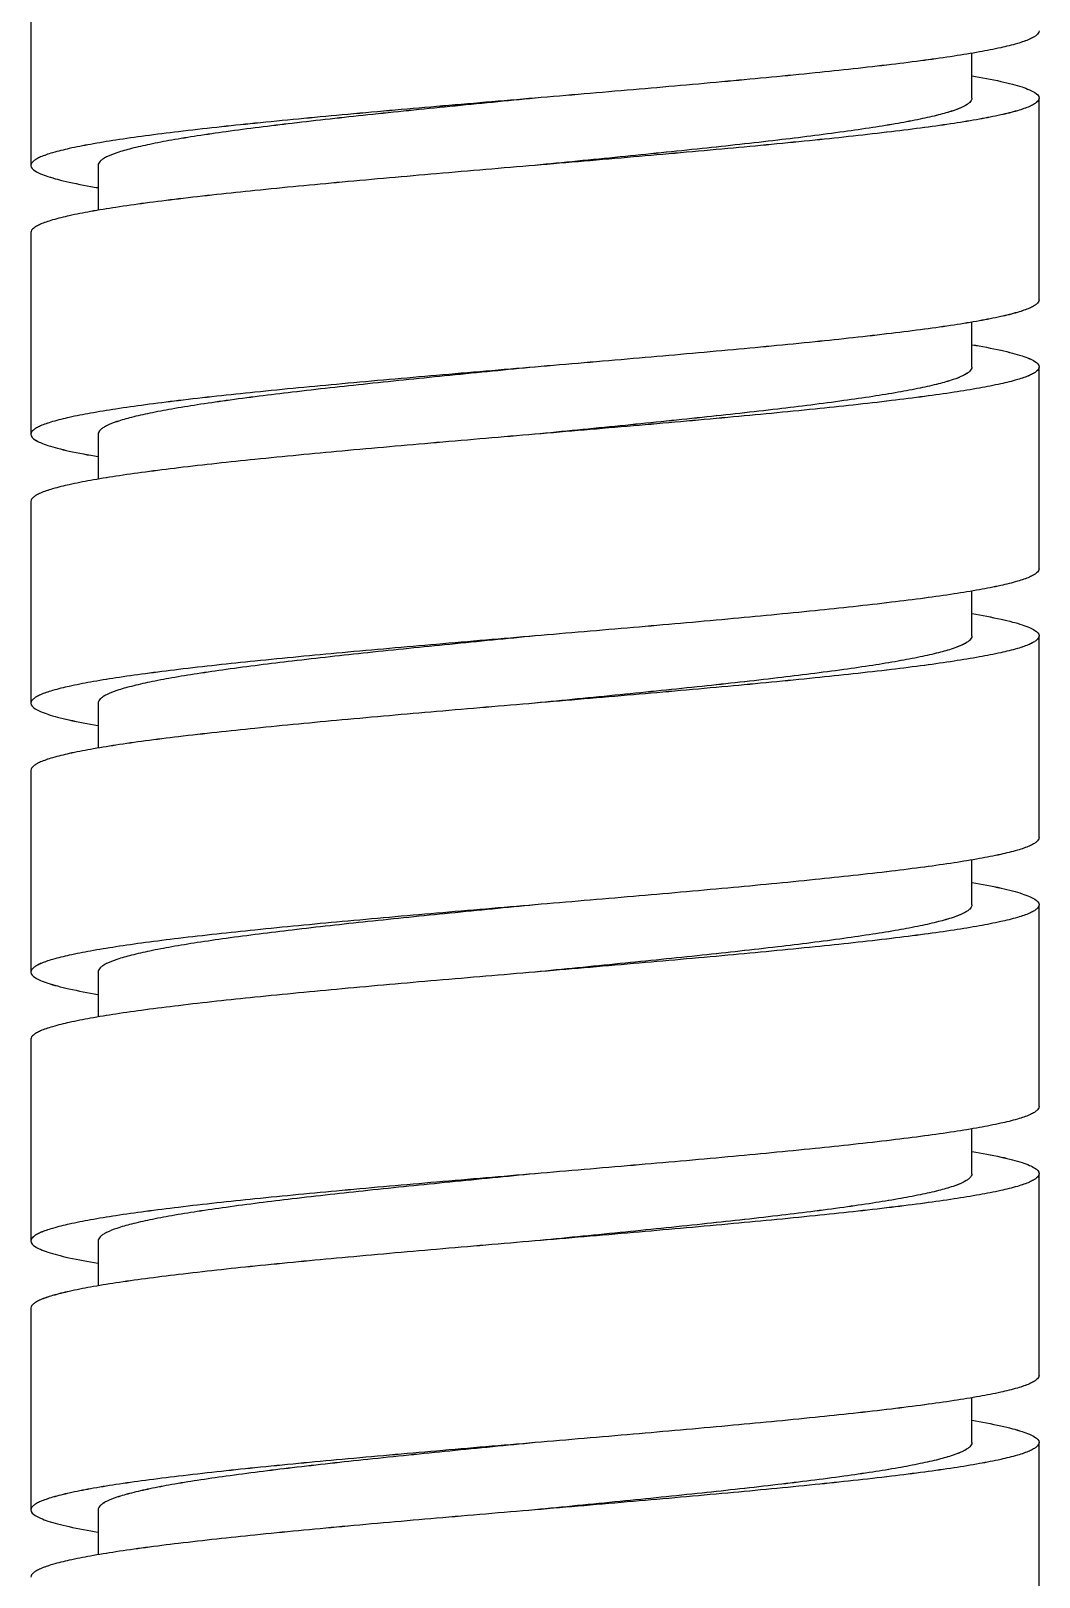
# Model space of a CAD drawing. Header units: millimetres. Extents: x 687 to 1107, y -116 to 478.
# Drawn here: x 1014.691 to 1017.691, y 111.575 to 116.175 of the extents above; entities that cross this region are included whole.
import ezdxf

# ---------------------------------------------------------------- set-up
doc = ezdxf.new("R2010")
doc.units = ezdxf.units.MM
doc.header["$LTSCALE"] = 0.1

msp = doc.modelspace()

# ---------------------------------------------------------------- linework, layer by layer
for p, q in [((1014.6907, 116.2555), (1014.6907, 115.7755)), ((1014.6907, 116.2554), (1014.6907, 115.7754)), ((1017.4907, 115.9754), (1017.4907, 116.1091)), ((1017.4908, 115.9755), (1017.4908, 116.1092)), ((1017.6907, 115.3754), (1017.6907, 115.9754)), ((1017.6908, 115.3755), (1017.6908, 115.9755)), ((1014.8907, 115.7755), (1014.8907, 115.6417)), ((1014.8907, 115.7754), (1014.8907, 115.6417)), ((1014.6907, 115.5755), (1014.6907, 114.9755)), ((1014.6907, 115.5754), (1014.6907, 114.9754)), ((1017.4907, 115.1754), (1017.4907, 115.3091)), ((1017.4908, 115.1755), (1017.4908, 115.3092)), ((1017.6907, 114.5754), (1017.6907, 115.1754)), ((1017.6908, 114.5754), (1017.6908, 115.1755)), ((1014.8907, 114.9755), (1014.8907, 114.8418)), ((1014.8907, 114.9754), (1014.8907, 114.8417)), ((1014.6907, 114.7754), (1014.6907, 114.1754)), ((1014.6907, 114.7754), (1014.6907, 114.1754)), ((1017.4907, 114.3754), (1017.4907, 114.5091)), ((1017.4908, 114.3754), (1017.4908, 114.5091)), ((1017.6907, 113.7754), (1017.6907, 114.3754)), ((1017.6908, 113.7754), (1017.6908, 114.3754)), ((1014.8907, 114.1754), (1014.8907, 114.0419)), ((1014.8907, 114.1754), (1014.8907, 114.0418)), ((1014.6907, 113.9754), (1014.6907, 113.3754)), ((1014.6907, 113.9754), (1014.6907, 113.3754)), ((1017.4907, 113.5754), (1017.4907, 113.709)), ((1017.4908, 113.5754), (1017.4908, 113.709)), ((1017.6907, 112.9754), (1017.6907, 113.5754)), ((1017.6908, 112.9754), (1017.6908, 113.5754)), ((1014.8907, 113.3754), (1014.8907, 113.2418)), ((1014.8907, 113.3754), (1014.8907, 113.2418)), ((1014.6907, 113.1754), (1014.6907, 112.5754)), ((1014.6907, 113.1754), (1014.6907, 112.5754)), ((1017.4907, 112.7754), (1017.4907, 112.9089)), ((1017.4908, 112.7754), (1017.4908, 112.909)), ((1017.6907, 112.1754), (1017.6907, 112.7754)), ((1017.6908, 112.1754), (1017.6908, 112.7754)), ((1014.8907, 112.5754), (1014.8907, 112.4417)), ((1014.8907, 112.5754), (1014.8907, 112.4417)), ((1014.6907, 112.3754), (1014.6907, 111.7754)), ((1014.6907, 112.3754), (1014.6907, 111.7753)), ((1017.4907, 111.9753), (1017.4907, 112.109)), ((1017.4908, 111.9754), (1017.4908, 112.1091)), ((1017.6907, 111.3753), (1017.6907, 111.9753)), ((1017.6908, 111.3754), (1017.6908, 111.9754)), ((1014.8907, 111.7754), (1014.8907, 111.6417)), ((1014.8907, 111.7753), (1014.8907, 111.6416))]:
    msp.add_line(p, q)
for points, knots in [([(1017.6907, 116.1754), (1017.6907, 116.1706), (1017.6846, 116.163), (1017.6738, 116.156), (1017.661, 116.1498), (1017.6448, 116.1436), (1017.6165, 116.1348), (1017.5724, 116.1241), (1017.5096, 116.1118), (1017.4341, 116.0995), (1017.3466, 116.0872), (1017.2087, 116.0699), (1017.0136, 116.0488), (1016.7575, 116.0244), (1016.4797, 116), (1016.2883, 115.9837), (1016.1907, 115.9754)], [0, 0, 0, 0, 0.009478, 0.016679, 0.025906, 0.037267, 0.050798, 0.084376, 0.126509, 0.176871, 0.23503, 0.300455, 0.450603, 0.621669, 0.807156, 1, 1, 1, 1]), ([(1017.6908, 116.1755), (1017.6908, 116.1707), (1017.6847, 116.163), (1017.6738, 116.156), (1017.661, 116.1498), (1017.6449, 116.1437), (1017.6165, 116.1348), (1017.5724, 116.1241), (1017.5096, 116.1119), (1017.4341, 116.0996), (1017.3467, 116.0872), (1017.2088, 116.0699), (1017.0136, 116.0489), (1016.7575, 116.0245), (1016.4797, 116), (1016.2883, 115.9838), (1016.1908, 115.9755)], [0, 0, 0, 0, 0.009478, 0.016679, 0.025906, 0.037267, 0.050798, 0.084376, 0.126509, 0.176871, 0.23503, 0.300455, 0.450603, 0.621669, 0.807156, 1, 1, 1, 1]), ([(1017.4912, 116.0419), (1017.5201, 116.037), (1017.5604, 116.0295), (1017.6099, 116.0177), (1017.6382, 116.0096), (1017.6608, 116.0013), (1017.6787, 115.9927), (1017.6908, 115.9825), (1017.6908, 115.9755)], [0, 0, 0, 0, 0.408111, 0.572355, 0.709475, 0.819371, 0.902677, 1, 1, 1, 1]), ([(1017.4912, 116.0419), (1017.52, 116.0369), (1017.5604, 116.0295), (1017.6099, 116.0177), (1017.6382, 116.0096), (1017.6607, 116.0013), (1017.6787, 115.9927), (1017.6907, 115.9824), (1017.6907, 115.9754)], [0, 0, 0, 0, 0.408111, 0.572355, 0.709475, 0.819371, 0.902677, 1, 1, 1, 1]), ([(1016.1908, 115.9755), (1016.0932, 115.9672), (1015.9018, 115.951), (1015.624, 115.9265), (1015.3679, 115.9021), (1015.1727, 115.881), (1015.0348, 115.8637), (1014.9474, 115.8514), (1014.8719, 115.8391), (1014.8091, 115.8268), (1014.765, 115.8161), (1014.7367, 115.8073), (1014.7205, 115.8011), (1014.7077, 115.7949), (1014.6968, 115.788), (1014.6907, 115.7803), (1014.6907, 115.7755)], [0, 0, 0, 0, 0.192844, 0.378332, 0.549397, 0.699546, 0.764969, 0.82313, 0.87349, 0.915624, 0.949202, 0.962734, 0.974093, 0.983319, 0.99052, 1, 1, 1, 1]), ([(1016.1907, 115.9754), (1016.0932, 115.9671), (1015.9018, 115.9509), (1015.6239, 115.9264), (1015.3679, 115.902), (1015.1727, 115.881), (1015.0348, 115.8637), (1014.9474, 115.8513), (1014.8719, 115.839), (1014.809, 115.8268), (1014.765, 115.8161), (1014.7366, 115.8072), (1014.7204, 115.8011), (1014.7076, 115.7949), (1014.6968, 115.7879), (1014.6907, 115.7802), (1014.6907, 115.7754)], [0, 0, 0, 0, 0.192844, 0.378332, 0.549397, 0.699546, 0.764969, 0.82313, 0.87349, 0.915624, 0.949202, 0.962734, 0.974093, 0.983319, 0.99052, 1, 1, 1, 1]), ([(1016.1908, 115.9755), (1016.1062, 115.9672), (1015.9403, 115.951), (1015.6995, 115.9265), (1015.4776, 115.902), (1015.3084, 115.881), (1015.1889, 115.8637), (1015.1131, 115.8514), (1015.0477, 115.839), (1014.9932, 115.8268), (1014.9501, 115.8147), (1014.9217, 115.804), (1014.9053, 115.7949), (1014.8957, 115.7877), (1014.8907, 115.7801), (1014.8907, 115.7755)], [0, 0, 0, 0, 0.192224, 0.377133, 0.547704, 0.697485, 0.762794, 0.820884, 0.871248, 0.913454, 0.947218, 0.972426, 0.981911, 0.989457, 1, 1, 1, 1]), ([(1016.1907, 115.9754), (1016.1062, 115.9671), (1015.9403, 115.9509), (1015.6995, 115.9264), (1015.4775, 115.902), (1015.3084, 115.8809), (1015.1889, 115.8636), (1015.1131, 115.8513), (1015.0477, 115.839), (1014.9932, 115.8268), (1014.9501, 115.8146), (1014.9217, 115.804), (1014.9053, 115.7948), (1014.8957, 115.7876), (1014.8907, 115.7801), (1014.8907, 115.7754)], [0, 0, 0, 0, 0.192224, 0.377133, 0.547704, 0.697485, 0.762794, 0.820884, 0.871248, 0.913454, 0.947218, 0.972426, 0.981911, 0.989457, 1, 1, 1, 1]), ([(1017.6907, 115.9754), (1017.6907, 115.9706), (1017.6846, 115.9629), (1017.6738, 115.956), (1017.661, 115.9498), (1017.6448, 115.9436), (1017.6165, 115.9347), (1017.5724, 115.9241), (1017.5096, 115.9118), (1017.4341, 115.8995), (1017.3466, 115.8872), (1017.2087, 115.8699), (1017.0136, 115.8488), (1016.7575, 115.8244), (1016.4797, 115.7999), (1016.2883, 115.7837), (1016.1907, 115.7754)], [0, 0, 0, 0, 0.009478, 0.01668, 0.025909, 0.037267, 0.050796, 0.084378, 0.126508, 0.176873, 0.235029, 0.300456, 0.450603, 0.621668, 0.807156, 1, 1, 1, 1]), ([(1017.4907, 115.9754), (1017.4907, 115.9708), (1017.4858, 115.9632), (1017.4761, 115.956), (1017.4597, 115.9468), (1017.4313, 115.9362), (1017.3883, 115.9241), (1017.3338, 115.9119), (1017.2683, 115.8995), (1017.1925, 115.8872), (1017.073, 115.8699), (1016.9039, 115.8489), (1016.6819, 115.8244), (1016.4411, 115.7999), (1016.2753, 115.7837), (1016.1907, 115.7754)], [0, 0, 0, 0, 0.010546, 0.01809, 0.027572, 0.052785, 0.086544, 0.128755, 0.179114, 0.237209, 0.302514, 0.452296, 0.622867, 0.807776, 1, 1, 1, 1]), ([(1017.6908, 115.9755), (1017.6908, 115.9707), (1017.6847, 115.963), (1017.6738, 115.956), (1017.661, 115.9498), (1017.6449, 115.9437), (1017.6165, 115.9348), (1017.5724, 115.9241), (1017.5096, 115.9119), (1017.4341, 115.8996), (1017.3467, 115.8872), (1017.2088, 115.8699), (1017.0136, 115.8489), (1016.7575, 115.8245), (1016.4797, 115.8), (1016.2883, 115.7838), (1016.1908, 115.7755)], [0, 0, 0, 0, 0.009478, 0.01668, 0.025909, 0.037267, 0.050796, 0.084378, 0.126508, 0.176873, 0.235029, 0.300456, 0.450603, 0.621668, 0.807156, 1, 1, 1, 1]), ([(1017.4908, 115.9755), (1017.4908, 115.9708), (1017.4858, 115.9633), (1017.4762, 115.9561), (1017.4598, 115.9469), (1017.4314, 115.9363), (1017.3883, 115.9241), (1017.3338, 115.9119), (1017.2684, 115.8996), (1017.1926, 115.8873), (1017.0731, 115.8699), (1016.9039, 115.8489), (1016.682, 115.8245), (1016.4412, 115.8), (1016.2753, 115.7838), (1016.1908, 115.7755)], [0, 0, 0, 0, 0.010546, 0.01809, 0.027572, 0.052785, 0.086544, 0.128755, 0.179114, 0.237209, 0.302514, 0.452296, 0.622867, 0.807776, 1, 1, 1, 1]), ([(1014.6907, 115.7755), (1014.6907, 115.7685), (1014.7028, 115.7582), (1014.7207, 115.7496), (1014.7433, 115.7413), (1014.7715, 115.7332), (1014.821, 115.7214), (1014.8614, 115.714), (1014.8902, 115.7091)], [0, 0, 0, 0, 0.097335, 0.180651, 0.290566, 0.427652, 0.591913, 1, 1, 1, 1]), ([(1016.1908, 115.7755), (1016.0932, 115.7672), (1015.9018, 115.7509), (1015.624, 115.7265), (1015.3679, 115.702), (1015.1727, 115.681), (1015.0348, 115.6637), (1014.9474, 115.6514), (1014.8719, 115.6391), (1014.8091, 115.6268), (1014.765, 115.6161), (1014.7367, 115.6072), (1014.7205, 115.6011), (1014.7077, 115.5949), (1014.6968, 115.588), (1014.6907, 115.5803), (1014.6907, 115.5755)], [0, 0, 0, 0, 0.192844, 0.378332, 0.549397, 0.699544, 0.764971, 0.823127, 0.873492, 0.915622, 0.949204, 0.962733, 0.974091, 0.98332, 0.990522, 1, 1, 1, 1]), ([(1014.6907, 115.7754), (1014.6907, 115.7684), (1014.7027, 115.7582), (1014.7207, 115.7496), (1014.7432, 115.7413), (1014.7715, 115.7332), (1014.821, 115.7214), (1014.8613, 115.7139), (1014.8902, 115.709)], [0, 0, 0, 0, 0.097335, 0.180651, 0.290566, 0.427652, 0.591913, 1, 1, 1, 1]), ([(1016.1907, 115.7754), (1016.0932, 115.7671), (1015.9018, 115.7509), (1015.6239, 115.7264), (1015.3679, 115.702), (1015.1727, 115.6809), (1015.0348, 115.6636), (1014.9474, 115.6513), (1014.8719, 115.639), (1014.809, 115.6268), (1014.765, 115.6161), (1014.7366, 115.6072), (1014.7204, 115.6011), (1014.7076, 115.5948), (1014.6968, 115.5879), (1014.6907, 115.5802), (1014.6907, 115.5754)], [0, 0, 0, 0, 0.192844, 0.378332, 0.549397, 0.699544, 0.764971, 0.823127, 0.873492, 0.915622, 0.949204, 0.962733, 0.974091, 0.98332, 0.990522, 1, 1, 1, 1]), ([(1017.6907, 115.3754), (1017.6907, 115.3706), (1017.6846, 115.3629), (1017.6738, 115.356), (1017.661, 115.3498), (1017.6448, 115.3436), (1017.6165, 115.3347), (1017.5724, 115.3241), (1017.5096, 115.3118), (1017.4341, 115.2995), (1017.3466, 115.2872), (1017.2087, 115.2699), (1017.0136, 115.2488), (1016.7575, 115.2244), (1016.4797, 115.1999), (1016.2883, 115.1837), (1016.1907, 115.1754)], [0, 0, 0, 0, 0.009478, 0.01668, 0.025909, 0.037267, 0.050796, 0.084378, 0.126508, 0.176873, 0.235029, 0.300456, 0.450603, 0.621668, 0.807156, 1, 1, 1, 1]), ([(1017.6908, 115.3755), (1017.6908, 115.3707), (1017.6847, 115.363), (1017.6738, 115.356), (1017.661, 115.3498), (1017.6449, 115.3437), (1017.6165, 115.3348), (1017.5724, 115.3241), (1017.5096, 115.3119), (1017.4341, 115.2996), (1017.3467, 115.2872), (1017.2088, 115.2699), (1017.0136, 115.2489), (1016.7575, 115.2245), (1016.4797, 115.2), (1016.2883, 115.1837), (1016.1908, 115.1755)], [0, 0, 0, 0, 0.009478, 0.01668, 0.025909, 0.037267, 0.050796, 0.084378, 0.126508, 0.176873, 0.235029, 0.300456, 0.450603, 0.621668, 0.807156, 1, 1, 1, 1]), ([(1017.4913, 115.2419), (1017.5201, 115.237), (1017.5605, 115.2295), (1017.61, 115.2177), (1017.6382, 115.2096), (1017.6608, 115.2013), (1017.6787, 115.1927), (1017.6908, 115.1824), (1017.6908, 115.1755)], [0, 0, 0, 0, 0.408087, 0.572348, 0.709434, 0.819349, 0.902665, 1, 1, 1, 1]), ([(1017.4913, 115.2418), (1017.5201, 115.2369), (1017.5604, 115.2295), (1017.6099, 115.2176), (1017.6382, 115.2096), (1017.6607, 115.2013), (1017.6787, 115.1926), (1017.6907, 115.1824), (1017.6907, 115.1754)], [0, 0, 0, 0, 0.408087, 0.572348, 0.709434, 0.819349, 0.902665, 1, 1, 1, 1]), ([(1016.1908, 115.1755), (1016.0932, 115.1672), (1015.9018, 115.1509), (1015.624, 115.1264), (1015.3679, 115.102), (1015.1727, 115.081), (1015.0348, 115.0637), (1014.9474, 115.0513), (1014.8719, 115.0391), (1014.8091, 115.0268), (1014.765, 115.0161), (1014.7367, 115.0072), (1014.7205, 115.0011), (1014.7077, 114.9949), (1014.6968, 114.9879), (1014.6907, 114.9803), (1014.6907, 114.9755)], [0, 0, 0, 0, 0.192844, 0.378332, 0.549397, 0.699544, 0.764971, 0.823127, 0.873492, 0.915622, 0.949204, 0.962733, 0.974091, 0.98332, 0.990522, 1, 1, 1, 1]), ([(1016.1907, 115.1754), (1016.0932, 115.1671), (1015.9018, 115.1509), (1015.6239, 115.1264), (1015.3679, 115.102), (1015.1727, 115.0809), (1015.0348, 115.0636), (1014.9474, 115.0513), (1014.8719, 115.039), (1014.809, 115.0268), (1014.765, 115.0161), (1014.7366, 115.0072), (1014.7204, 115.0011), (1014.7076, 114.9948), (1014.6968, 114.9879), (1014.6907, 114.9802), (1014.6907, 114.9754)], [0, 0, 0, 0, 0.192844, 0.378332, 0.549397, 0.699544, 0.764971, 0.823127, 0.873492, 0.915622, 0.949204, 0.962733, 0.974091, 0.98332, 0.990522, 1, 1, 1, 1]), ([(1016.1908, 115.1755), (1016.1062, 115.1672), (1015.9403, 115.1509), (1015.6995, 115.1264), (1015.4776, 115.102), (1015.3084, 115.081), (1015.1889, 115.0637), (1015.1131, 115.0513), (1015.0477, 115.039), (1014.9932, 115.0268), (1014.9501, 115.0147), (1014.9217, 115.004), (1014.9053, 114.9949), (1014.8957, 114.9877), (1014.8907, 114.9801), (1014.8907, 114.9755)], [0, 0, 0, 0, 0.192224, 0.377133, 0.547703, 0.697485, 0.762794, 0.820884, 0.871247, 0.913454, 0.947217, 0.972426, 0.981911, 0.989456, 1, 1, 1, 1]), ([(1016.1907, 115.1754), (1016.1062, 115.1671), (1015.9403, 115.1509), (1015.6995, 115.1264), (1015.4775, 115.102), (1015.3084, 115.0809), (1015.1889, 115.0636), (1015.1131, 115.0513), (1015.0477, 115.039), (1014.9932, 115.0268), (1014.9501, 115.0146), (1014.9217, 115.004), (1014.9053, 114.9948), (1014.8957, 114.9876), (1014.8907, 114.9801), (1014.8907, 114.9754)], [0, 0, 0, 0, 0.192224, 0.377133, 0.547703, 0.697485, 0.762794, 0.820884, 0.871247, 0.913454, 0.947217, 0.972426, 0.981911, 0.989456, 1, 1, 1, 1]), ([(1017.6907, 115.1754), (1017.6907, 115.1706), (1017.6846, 115.1629), (1017.6738, 115.156), (1017.661, 115.1497), (1017.6448, 115.1436), (1017.6165, 115.1347), (1017.5724, 115.124), (1017.5096, 115.1118), (1017.4341, 115.0995), (1017.3466, 115.0872), (1017.2087, 115.0699), (1017.0136, 115.0488), (1016.7575, 115.0244), (1016.4797, 114.9999), (1016.2883, 114.9837), (1016.1907, 114.9754)], [0, 0, 0, 0, 0.00948, 0.016681, 0.025907, 0.037266, 0.050798, 0.084376, 0.12651, 0.17687, 0.235031, 0.300454, 0.450603, 0.621668, 0.807156, 1, 1, 1, 1]), ([(1017.4907, 115.1754), (1017.4907, 115.1707), (1017.4858, 115.1632), (1017.4761, 115.156), (1017.4597, 115.1468), (1017.4313, 115.1362), (1017.3883, 115.124), (1017.3338, 115.1118), (1017.2683, 115.0995), (1017.1925, 115.0872), (1017.073, 115.0699), (1016.9039, 115.0488), (1016.6819, 115.0244), (1016.4411, 114.9999), (1016.2753, 114.9837), (1016.1907, 114.9754)], [0, 0, 0, 0, 0.010546, 0.018089, 0.027572, 0.052785, 0.086545, 0.128755, 0.179115, 0.237208, 0.302514, 0.452296, 0.622867, 0.807776, 1, 1, 1, 1]), ([(1017.6908, 115.1755), (1017.6908, 115.1706), (1017.6847, 115.163), (1017.6738, 115.156), (1017.661, 115.1498), (1017.6449, 115.1437), (1017.6165, 115.1348), (1017.5724, 115.1241), (1017.5096, 115.1119), (1017.4341, 115.0996), (1017.3467, 115.0872), (1017.2088, 115.0699), (1017.0136, 115.0489), (1016.7575, 115.0245), (1016.4797, 115), (1016.2883, 114.9837), (1016.1908, 114.9755)], [0, 0, 0, 0, 0.00948, 0.016681, 0.025907, 0.037266, 0.050798, 0.084376, 0.12651, 0.17687, 0.235031, 0.300454, 0.450603, 0.621668, 0.807156, 1, 1, 1, 1]), ([(1017.4908, 115.1755), (1017.4908, 115.1708), (1017.4858, 115.1632), (1017.4762, 115.1561), (1017.4598, 115.1469), (1017.4314, 115.1363), (1017.3883, 115.1241), (1017.3338, 115.1119), (1017.2684, 115.0996), (1017.1926, 115.0872), (1017.0731, 115.0699), (1016.9039, 115.0489), (1016.682, 115.0245), (1016.4412, 115), (1016.2753, 114.9837), (1016.1908, 114.9755)], [0, 0, 0, 0, 0.010546, 0.018089, 0.027572, 0.052785, 0.086545, 0.128755, 0.179115, 0.237208, 0.302514, 0.452296, 0.622867, 0.807776, 1, 1, 1, 1]), ([(1014.6907, 114.9755), (1014.6907, 114.9685), (1014.7028, 114.9582), (1014.7208, 114.9496), (1014.7433, 114.9413), (1014.7716, 114.9332), (1014.8211, 114.9214), (1014.8615, 114.9139), (1014.8903, 114.909)], [0, 0, 0, 0, 0.097323, 0.180629, 0.290525, 0.427645, 0.591889, 1, 1, 1, 1]), ([(1016.1908, 114.9755), (1016.0932, 114.9672), (1015.9018, 114.9509), (1015.624, 114.9264), (1015.3679, 114.902), (1015.1727, 114.881), (1015.0348, 114.8637), (1014.9474, 114.8513), (1014.8719, 114.839), (1014.8091, 114.8268), (1014.765, 114.8161), (1014.7367, 114.8072), (1014.7205, 114.8011), (1014.7077, 114.7949), (1014.6968, 114.7879), (1014.6907, 114.7803), (1014.6907, 114.7754)], [0, 0, 0, 0, 0.192844, 0.378331, 0.549396, 0.699544, 0.76497, 0.823128, 0.87349, 0.915623, 0.949202, 0.962732, 0.974093, 0.98332, 0.990519, 1, 1, 1, 1]), ([(1014.6907, 114.9754), (1014.6907, 114.9684), (1014.7028, 114.9582), (1014.7207, 114.9495), (1014.7433, 114.9412), (1014.7715, 114.9332), (1014.8211, 114.9213), (1014.8614, 114.9139), (1014.8903, 114.909)], [0, 0, 0, 0, 0.097323, 0.180629, 0.290525, 0.427645, 0.591889, 1, 1, 1, 1]), ([(1016.1907, 114.9754), (1016.0932, 114.9671), (1015.9018, 114.9509), (1015.6239, 114.9264), (1015.3679, 114.902), (1015.1727, 114.8809), (1015.0348, 114.8636), (1014.9474, 114.8513), (1014.8719, 114.839), (1014.809, 114.8268), (1014.765, 114.8161), (1014.7366, 114.8072), (1014.7204, 114.8011), (1014.7076, 114.7948), (1014.6968, 114.7879), (1014.6907, 114.7802), (1014.6907, 114.7754)], [0, 0, 0, 0, 0.192844, 0.378331, 0.549396, 0.699544, 0.76497, 0.823128, 0.87349, 0.915623, 0.949202, 0.962732, 0.974093, 0.98332, 0.990519, 1, 1, 1, 1]), ([(1017.6907, 114.5754), (1017.6907, 114.5706), (1017.6846, 114.5629), (1017.6738, 114.556), (1017.661, 114.5497), (1017.6448, 114.5436), (1017.6165, 114.5347), (1017.5724, 114.524), (1017.5096, 114.5118), (1017.4341, 114.4995), (1017.3466, 114.4872), (1017.2087, 114.4699), (1017.0136, 114.4488), (1016.7575, 114.4244), (1016.4797, 114.3999), (1016.2883, 114.3837), (1016.1907, 114.3754)], [0, 0, 0, 0, 0.00948, 0.016681, 0.025907, 0.037266, 0.050798, 0.084376, 0.12651, 0.17687, 0.235031, 0.300454, 0.450603, 0.621668, 0.807156, 1, 1, 1, 1]), ([(1017.6908, 114.5754), (1017.6908, 114.5706), (1017.6847, 114.563), (1017.6738, 114.556), (1017.661, 114.5498), (1017.6449, 114.5437), (1017.6165, 114.5348), (1017.5724, 114.5241), (1017.5096, 114.5118), (1017.4341, 114.4996), (1017.3467, 114.4872), (1017.2088, 114.4699), (1017.0136, 114.4489), (1016.7575, 114.4244), (1016.4797, 114.4), (1016.2883, 114.3837), (1016.1908, 114.3754)], [0, 0, 0, 0, 0.00948, 0.016681, 0.025907, 0.037266, 0.050798, 0.084376, 0.12651, 0.17687, 0.235031, 0.300454, 0.450603, 0.621668, 0.807156, 1, 1, 1, 1]), ([(1017.4919, 114.4417), (1017.5207, 114.4368), (1017.5609, 114.4294), (1017.6102, 114.4176), (1017.6384, 114.4095), (1017.6609, 114.4013), (1017.6788, 114.3926), (1017.6908, 114.3824), (1017.6908, 114.3754)], [0, 0, 0, 0, 0.40807, 0.57228, 0.709377, 0.819286, 0.902585, 1, 1, 1, 1]), ([(1017.4919, 114.4417), (1017.5206, 114.4368), (1017.5608, 114.4294), (1017.6102, 114.4176), (1017.6383, 114.4095), (1017.6608, 114.4012), (1017.6787, 114.3926), (1017.6907, 114.3824), (1017.6907, 114.3754)], [0, 0, 0, 0, 0.40807, 0.57228, 0.709377, 0.819286, 0.902585, 1, 1, 1, 1]), ([(1016.1908, 114.3754), (1016.0932, 114.3672), (1015.9018, 114.3509), (1015.624, 114.3264), (1015.3679, 114.302), (1015.1727, 114.281), (1015.0348, 114.2637), (1014.9474, 114.2513), (1014.8719, 114.239), (1014.8091, 114.2268), (1014.765, 114.2161), (1014.7367, 114.2072), (1014.7205, 114.2011), (1014.7077, 114.1949), (1014.6968, 114.1879), (1014.6907, 114.1802), (1014.6907, 114.1754)], [0, 0, 0, 0, 0.192844, 0.378331, 0.549396, 0.699544, 0.76497, 0.823128, 0.87349, 0.915623, 0.949202, 0.962732, 0.974093, 0.98332, 0.990519, 1, 1, 1, 1]), ([(1016.1907, 114.3754), (1016.0932, 114.3671), (1015.9018, 114.3509), (1015.6239, 114.3264), (1015.3679, 114.302), (1015.1727, 114.2809), (1015.0348, 114.2636), (1014.9474, 114.2513), (1014.8719, 114.239), (1014.809, 114.2268), (1014.765, 114.2161), (1014.7366, 114.2072), (1014.7204, 114.2011), (1014.7076, 114.1948), (1014.6968, 114.1879), (1014.6907, 114.1802), (1014.6907, 114.1754)], [0, 0, 0, 0, 0.192844, 0.378331, 0.549396, 0.699544, 0.76497, 0.823128, 0.87349, 0.915623, 0.949202, 0.962732, 0.974093, 0.98332, 0.990519, 1, 1, 1, 1]), ([(1016.1908, 114.3754), (1016.1062, 114.3672), (1015.9403, 114.3509), (1015.6995, 114.3264), (1015.4776, 114.302), (1015.3084, 114.281), (1015.1889, 114.2637), (1015.1131, 114.2513), (1015.0477, 114.239), (1014.9932, 114.2268), (1014.9501, 114.2146), (1014.9217, 114.204), (1014.9053, 114.1948), (1014.8957, 114.1876), (1014.8907, 114.1801), (1014.8907, 114.1754)], [0, 0, 0, 0, 0.192224, 0.377133, 0.547703, 0.697485, 0.762793, 0.820884, 0.871247, 0.913454, 0.947217, 0.972427, 0.981911, 0.989456, 1, 1, 1, 1]), ([(1016.1907, 114.3754), (1016.1062, 114.3671), (1015.9403, 114.3509), (1015.6995, 114.3264), (1015.4775, 114.302), (1015.3084, 114.2809), (1015.1889, 114.2636), (1015.1131, 114.2513), (1015.0477, 114.239), (1014.9932, 114.2268), (1014.9501, 114.2146), (1014.9217, 114.204), (1014.9053, 114.1948), (1014.8957, 114.1876), (1014.8907, 114.1801), (1014.8907, 114.1754)], [0, 0, 0, 0, 0.192224, 0.377133, 0.547703, 0.697485, 0.762793, 0.820884, 0.871247, 0.913454, 0.947217, 0.972427, 0.981911, 0.989456, 1, 1, 1, 1]), ([(1017.6907, 114.3754), (1017.6907, 114.3706), (1017.6846, 114.3629), (1017.6738, 114.356), (1017.661, 114.3497), (1017.6448, 114.3436), (1017.6165, 114.3347), (1017.5724, 114.324), (1017.5096, 114.3118), (1017.4341, 114.2995), (1017.3466, 114.2872), (1017.2087, 114.2699), (1017.0136, 114.2488), (1016.7575, 114.2244), (1016.4797, 114.1999), (1016.2883, 114.1837), (1016.1907, 114.1754)], [0, 0, 0, 0, 0.009479, 0.016679, 0.025908, 0.037268, 0.050797, 0.084378, 0.126508, 0.176873, 0.235029, 0.300456, 0.450604, 0.621669, 0.807156, 1, 1, 1, 1]), ([(1017.4907, 114.3754), (1017.4907, 114.3707), (1017.4858, 114.3632), (1017.4761, 114.356), (1017.4597, 114.3468), (1017.4313, 114.3362), (1017.3883, 114.324), (1017.3338, 114.3118), (1017.2683, 114.2995), (1017.1925, 114.2872), (1017.073, 114.2699), (1016.9039, 114.2488), (1016.6819, 114.2244), (1016.4411, 114.1999), (1016.2753, 114.1837), (1016.1907, 114.1754)], [0, 0, 0, 0, 0.010545, 0.018089, 0.027573, 0.052784, 0.086545, 0.128754, 0.179115, 0.237207, 0.302515, 0.452296, 0.622867, 0.807776, 1, 1, 1, 1]), ([(1017.6908, 114.3754), (1017.6908, 114.3706), (1017.6847, 114.363), (1017.6738, 114.356), (1017.661, 114.3498), (1017.6449, 114.3437), (1017.6165, 114.3348), (1017.5724, 114.3241), (1017.5096, 114.3118), (1017.4341, 114.2996), (1017.3467, 114.2872), (1017.2088, 114.2699), (1017.0136, 114.2489), (1016.7575, 114.2244), (1016.4797, 114.2), (1016.2883, 114.1837), (1016.1908, 114.1754)], [0, 0, 0, 0, 0.009479, 0.016679, 0.025908, 0.037268, 0.050797, 0.084378, 0.126508, 0.176873, 0.235029, 0.300456, 0.450604, 0.621669, 0.807156, 1, 1, 1, 1]), ([(1017.4908, 114.3754), (1017.4908, 114.3708), (1017.4858, 114.3632), (1017.4762, 114.356), (1017.4598, 114.3469), (1017.4314, 114.3362), (1017.3883, 114.3241), (1017.3338, 114.3119), (1017.2684, 114.2996), (1017.1926, 114.2872), (1017.0731, 114.2699), (1016.9039, 114.2489), (1016.682, 114.2244), (1016.4412, 114.2), (1016.2753, 114.1837), (1016.1908, 114.1754)], [0, 0, 0, 0, 0.010545, 0.018089, 0.027573, 0.052784, 0.086545, 0.128754, 0.179115, 0.237207, 0.302515, 0.452296, 0.622867, 0.807776, 1, 1, 1, 1]), ([(1014.6907, 114.1754), (1014.6907, 114.1685), (1014.7027, 114.1582), (1014.7206, 114.1496), (1014.7431, 114.1413), (1014.7713, 114.1333), (1014.8206, 114.1215), (1014.8608, 114.114), (1014.8896, 114.1091)], [0, 0, 0, 0, 0.097415, 0.180718, 0.290638, 0.427718, 0.59194, 1, 1, 1, 1]), ([(1016.1908, 114.1754), (1016.0932, 114.1672), (1015.9018, 114.1509), (1015.624, 114.1264), (1015.3679, 114.102), (1015.1727, 114.081), (1015.0348, 114.0637), (1014.9474, 114.0513), (1014.8719, 114.039), (1014.8091, 114.0268), (1014.765, 114.0161), (1014.7367, 114.0072), (1014.7205, 114.0011), (1014.7077, 113.9949), (1014.6968, 113.9879), (1014.6907, 113.9802), (1014.6907, 113.9754)], [0, 0, 0, 0, 0.192844, 0.378332, 0.549398, 0.699546, 0.76497, 0.823129, 0.873491, 0.915623, 0.949204, 0.962735, 0.974092, 0.983319, 0.990522, 1, 1, 1, 1]), ([(1014.6907, 114.1754), (1014.6907, 114.1684), (1014.7027, 114.1582), (1014.7206, 114.1496), (1014.7431, 114.1413), (1014.7712, 114.1332), (1014.8206, 114.1214), (1014.8608, 114.114), (1014.8896, 114.1091)], [0, 0, 0, 0, 0.097415, 0.180718, 0.290638, 0.427718, 0.59194, 1, 1, 1, 1]), ([(1016.1907, 114.1754), (1016.0932, 114.1671), (1015.9018, 114.1509), (1015.6239, 114.1264), (1015.3679, 114.102), (1015.1727, 114.0809), (1015.0348, 114.0636), (1014.9474, 114.0513), (1014.8719, 114.039), (1014.809, 114.0267), (1014.765, 114.0161), (1014.7366, 114.0072), (1014.7204, 114.0011), (1014.7076, 113.9948), (1014.6968, 113.9879), (1014.6907, 113.9802), (1014.6907, 113.9754)], [0, 0, 0, 0, 0.192844, 0.378332, 0.549398, 0.699546, 0.76497, 0.823129, 0.873491, 0.915623, 0.949204, 0.962735, 0.974092, 0.983319, 0.990522, 1, 1, 1, 1]), ([(1017.6907, 113.7754), (1017.6907, 113.7706), (1017.6846, 113.7629), (1017.6738, 113.7559), (1017.661, 113.7497), (1017.6448, 113.7436), (1017.6165, 113.7347), (1017.5724, 113.724), (1017.5096, 113.7118), (1017.4341, 113.6995), (1017.3466, 113.6872), (1017.2087, 113.6699), (1017.0136, 113.6488), (1016.7575, 113.6244), (1016.4797, 113.5999), (1016.2883, 113.5837), (1016.1907, 113.5754)], [0, 0, 0, 0, 0.009479, 0.016679, 0.025908, 0.037268, 0.050797, 0.084378, 0.126508, 0.176873, 0.235029, 0.300456, 0.450604, 0.621669, 0.807156, 1, 1, 1, 1]), ([(1017.6908, 113.7754), (1017.6908, 113.7706), (1017.6847, 113.7629), (1017.6738, 113.756), (1017.661, 113.7498), (1017.6449, 113.7436), (1017.6165, 113.7347), (1017.5724, 113.7241), (1017.5096, 113.7118), (1017.4341, 113.6995), (1017.3467, 113.6872), (1017.2088, 113.6699), (1017.0136, 113.6488), (1016.7575, 113.6244), (1016.4797, 113.5999), (1016.2883, 113.5837), (1016.1908, 113.5754)], [0, 0, 0, 0, 0.009479, 0.016679, 0.025908, 0.037268, 0.050797, 0.084378, 0.126508, 0.176873, 0.235029, 0.300456, 0.450604, 0.621669, 0.807156, 1, 1, 1, 1]), ([(1017.4921, 113.6417), (1017.5208, 113.6368), (1017.561, 113.6294), (1017.6103, 113.6176), (1017.6384, 113.6095), (1017.6609, 113.6012), (1017.6788, 113.5926), (1017.6908, 113.5824), (1017.6908, 113.5754)], [0, 0, 0, 0, 0.408036, 0.57227, 0.709354, 0.819245, 0.902576, 1, 1, 1, 1]), ([(1017.4921, 113.6417), (1017.5208, 113.6368), (1017.561, 113.6293), (1017.6103, 113.6175), (1017.6384, 113.6095), (1017.6609, 113.6012), (1017.6787, 113.5926), (1017.6907, 113.5823), (1017.6907, 113.5754)], [0, 0, 0, 0, 0.408036, 0.57227, 0.709354, 0.819245, 0.902576, 1, 1, 1, 1]), ([(1016.1908, 113.5754), (1016.0932, 113.5671), (1015.9018, 113.5509), (1015.624, 113.5264), (1015.3679, 113.502), (1015.1727, 113.4809), (1015.0348, 113.4636), (1014.9474, 113.4513), (1014.8719, 113.439), (1014.8091, 113.4268), (1014.765, 113.4161), (1014.7367, 113.4072), (1014.7205, 113.4011), (1014.7077, 113.3948), (1014.6968, 113.3879), (1014.6907, 113.3802), (1014.6907, 113.3754)], [0, 0, 0, 0, 0.192844, 0.378332, 0.549398, 0.699546, 0.76497, 0.823129, 0.873491, 0.915623, 0.949204, 0.962735, 0.974092, 0.983319, 0.990522, 1, 1, 1, 1]), ([(1016.1907, 113.5754), (1016.0932, 113.5671), (1015.9018, 113.5509), (1015.6239, 113.5264), (1015.3679, 113.502), (1015.1727, 113.4809), (1015.0348, 113.4636), (1014.9474, 113.4513), (1014.8719, 113.439), (1014.809, 113.4267), (1014.765, 113.4161), (1014.7366, 113.4072), (1014.7204, 113.401), (1014.7076, 113.3948), (1014.6968, 113.3879), (1014.6907, 113.3802), (1014.6907, 113.3754)], [0, 0, 0, 0, 0.192844, 0.378332, 0.549398, 0.699546, 0.76497, 0.823129, 0.873491, 0.915623, 0.949204, 0.962735, 0.974092, 0.983319, 0.990522, 1, 1, 1, 1]), ([(1016.1908, 113.5754), (1016.1062, 113.5671), (1015.9403, 113.5509), (1015.6995, 113.5264), (1015.4776, 113.502), (1015.3084, 113.4809), (1015.1889, 113.4636), (1015.1131, 113.4513), (1015.0477, 113.439), (1014.9932, 113.4268), (1014.9501, 113.4146), (1014.9217, 113.404), (1014.9053, 113.3948), (1014.8957, 113.3876), (1014.8907, 113.3801), (1014.8907, 113.3754)], [0, 0, 0, 0, 0.192224, 0.377133, 0.547704, 0.697485, 0.762793, 0.820885, 0.871246, 0.913455, 0.947216, 0.972427, 0.981911, 0.989455, 1, 1, 1, 1]), ([(1016.1907, 113.5754), (1016.1062, 113.5671), (1015.9403, 113.5509), (1015.6995, 113.5264), (1015.4775, 113.502), (1015.3084, 113.4809), (1015.1889, 113.4636), (1015.1131, 113.4513), (1015.0477, 113.439), (1014.9932, 113.4267), (1014.9501, 113.4146), (1014.9217, 113.404), (1014.9053, 113.3948), (1014.8957, 113.3876), (1014.8907, 113.38), (1014.8907, 113.3754)], [0, 0, 0, 0, 0.192224, 0.377133, 0.547704, 0.697485, 0.762793, 0.820885, 0.871246, 0.913455, 0.947216, 0.972427, 0.981911, 0.989455, 1, 1, 1, 1]), ([(1017.6907, 113.5754), (1017.6907, 113.5706), (1017.6846, 113.5629), (1017.6738, 113.5559), (1017.661, 113.5497), (1017.6448, 113.5436), (1017.6165, 113.5347), (1017.5724, 113.524), (1017.5096, 113.5118), (1017.4341, 113.4995), (1017.3466, 113.4871), (1017.2087, 113.4698), (1017.0136, 113.4488), (1016.7575, 113.4244), (1016.4797, 113.3999), (1016.2883, 113.3837), (1016.1907, 113.3754)], [0, 0, 0, 0, 0.009478, 0.016681, 0.025908, 0.037265, 0.050796, 0.084377, 0.126509, 0.176871, 0.23503, 0.300454, 0.450602, 0.621668, 0.807156, 1, 1, 1, 1]), ([(1017.4907, 113.5754), (1017.4907, 113.5707), (1017.4858, 113.5632), (1017.4761, 113.556), (1017.4597, 113.5468), (1017.4313, 113.5362), (1017.3883, 113.524), (1017.3338, 113.5118), (1017.2683, 113.4995), (1017.1925, 113.4872), (1017.073, 113.4699), (1016.9039, 113.4488), (1016.6819, 113.4244), (1016.4411, 113.3999), (1016.2753, 113.3837), (1016.1907, 113.3754)], [0, 0, 0, 0, 0.010544, 0.018089, 0.027573, 0.052783, 0.086546, 0.128753, 0.179116, 0.237207, 0.302515, 0.452297, 0.622867, 0.807776, 1, 1, 1, 1]), ([(1017.6908, 113.5754), (1017.6908, 113.5706), (1017.6847, 113.5629), (1017.6738, 113.556), (1017.661, 113.5498), (1017.6449, 113.5436), (1017.6165, 113.5347), (1017.5724, 113.5241), (1017.5096, 113.5118), (1017.4341, 113.4995), (1017.3467, 113.4872), (1017.2088, 113.4699), (1017.0136, 113.4488), (1016.7575, 113.4244), (1016.4797, 113.3999), (1016.2883, 113.3837), (1016.1908, 113.3754)], [0, 0, 0, 0, 0.009478, 0.016681, 0.025908, 0.037265, 0.050796, 0.084377, 0.126509, 0.176871, 0.23503, 0.300454, 0.450602, 0.621668, 0.807156, 1, 1, 1, 1]), ([(1017.4908, 113.5754), (1017.4908, 113.5708), (1017.4858, 113.5632), (1017.4762, 113.556), (1017.4598, 113.5468), (1017.4314, 113.5362), (1017.3883, 113.5241), (1017.3338, 113.5118), (1017.2684, 113.4995), (1017.1926, 113.4872), (1017.0731, 113.4699), (1016.9039, 113.4488), (1016.682, 113.4244), (1016.4412, 113.3999), (1016.2753, 113.3837), (1016.1908, 113.3754)], [0, 0, 0, 0, 0.010544, 0.018089, 0.027573, 0.052783, 0.086546, 0.128753, 0.179116, 0.237207, 0.302515, 0.452297, 0.622867, 0.807776, 1, 1, 1, 1]), ([(1014.6907, 113.3754), (1014.6907, 113.3685), (1014.7027, 113.3582), (1014.7206, 113.3496), (1014.7431, 113.3413), (1014.7712, 113.3333), (1014.8205, 113.3215), (1014.8607, 113.314), (1014.8894, 113.3091)], [0, 0, 0, 0, 0.097424, 0.180755, 0.290646, 0.42773, 0.591964, 1, 1, 1, 1]), ([(1016.1908, 113.3754), (1016.0932, 113.3671), (1015.9018, 113.3509), (1015.624, 113.3264), (1015.3679, 113.302), (1015.1727, 113.2809), (1015.0348, 113.2636), (1014.9474, 113.2513), (1014.8719, 113.239), (1014.8091, 113.2268), (1014.765, 113.2161), (1014.7367, 113.2072), (1014.7205, 113.2011), (1014.7077, 113.1948), (1014.6968, 113.1879), (1014.6907, 113.1802), (1014.6907, 113.1754)], [0, 0, 0, 0, 0.192844, 0.378331, 0.549396, 0.699544, 0.764971, 0.823127, 0.873492, 0.915622, 0.949203, 0.962732, 0.974092, 0.983321, 0.990521, 1, 1, 1, 1]), ([(1014.6907, 113.3754), (1014.6907, 113.3684), (1014.7027, 113.3582), (1014.7206, 113.3496), (1014.743, 113.3413), (1014.7712, 113.3332), (1014.8205, 113.3214), (1014.8606, 113.314), (1014.8893, 113.3091)], [0, 0, 0, 0, 0.097424, 0.180755, 0.290646, 0.42773, 0.591964, 1, 1, 1, 1]), ([(1016.1907, 113.3754), (1016.0932, 113.3671), (1015.9018, 113.3509), (1015.6239, 113.3264), (1015.3679, 113.302), (1015.1727, 113.2809), (1015.0348, 113.2636), (1014.9474, 113.2513), (1014.8719, 113.239), (1014.809, 113.2267), (1014.765, 113.216), (1014.7366, 113.2072), (1014.7204, 113.201), (1014.7076, 113.1948), (1014.6968, 113.1879), (1014.6907, 113.1802), (1014.6907, 113.1754)], [0, 0, 0, 0, 0.192844, 0.378331, 0.549396, 0.699544, 0.764971, 0.823127, 0.873492, 0.915622, 0.949203, 0.962732, 0.974092, 0.983321, 0.990521, 1, 1, 1, 1]), ([(1017.6907, 112.9754), (1017.6907, 112.9706), (1017.6846, 112.9629), (1017.6738, 112.9559), (1017.661, 112.9497), (1017.6448, 112.9436), (1017.6165, 112.9347), (1017.5724, 112.924), (1017.5096, 112.9118), (1017.4341, 112.8995), (1017.3466, 112.8871), (1017.2087, 112.8698), (1017.0136, 112.8488), (1016.7575, 112.8244), (1016.4797, 112.7999), (1016.2883, 112.7836), (1016.1907, 112.7754)], [0, 0, 0, 0, 0.009478, 0.016681, 0.025908, 0.037265, 0.050796, 0.084377, 0.126509, 0.176871, 0.23503, 0.300454, 0.450602, 0.621668, 0.807156, 1, 1, 1, 1]), ([(1017.6908, 112.9754), (1017.6908, 112.9706), (1017.6847, 112.9629), (1017.6738, 112.956), (1017.661, 112.9497), (1017.6449, 112.9436), (1017.6165, 112.9347), (1017.5724, 112.924), (1017.5096, 112.9118), (1017.4341, 112.8995), (1017.3467, 112.8872), (1017.2088, 112.8699), (1017.0136, 112.8488), (1016.7575, 112.8244), (1016.4797, 112.7999), (1016.2883, 112.7837), (1016.1908, 112.7754)], [0, 0, 0, 0, 0.009478, 0.016681, 0.025908, 0.037265, 0.050796, 0.084377, 0.126509, 0.176871, 0.23503, 0.300454, 0.450602, 0.621668, 0.807156, 1, 1, 1, 1]), ([(1017.4919, 112.8417), (1017.5207, 112.8368), (1017.5609, 112.8294), (1017.6102, 112.8176), (1017.6384, 112.8095), (1017.6609, 112.8012), (1017.6788, 112.7926), (1017.6908, 112.7824), (1017.6908, 112.7754)], [0, 0, 0, 0, 0.40806, 0.572282, 0.709362, 0.819282, 0.902585, 1, 1, 1, 1]), ([(1017.4919, 112.8417), (1017.5206, 112.8368), (1017.5608, 112.8293), (1017.6102, 112.8175), (1017.6383, 112.8095), (1017.6608, 112.8012), (1017.6787, 112.7926), (1017.6907, 112.7823), (1017.6907, 112.7754)], [0, 0, 0, 0, 0.40806, 0.572282, 0.709362, 0.819282, 0.902585, 1, 1, 1, 1]), ([(1016.1908, 112.7754), (1016.0932, 112.7671), (1015.9018, 112.7509), (1015.624, 112.7264), (1015.3679, 112.702), (1015.1727, 112.6809), (1015.0348, 112.6636), (1014.9474, 112.6513), (1014.8719, 112.639), (1014.8091, 112.6268), (1014.765, 112.6161), (1014.7367, 112.6072), (1014.7205, 112.6011), (1014.7077, 112.5948), (1014.6968, 112.5879), (1014.6907, 112.5802), (1014.6907, 112.5754)], [0, 0, 0, 0, 0.192844, 0.378331, 0.549396, 0.699544, 0.764971, 0.823127, 0.873492, 0.915622, 0.949203, 0.962732, 0.974092, 0.983321, 0.990521, 1, 1, 1, 1]), ([(1016.1907, 112.7754), (1016.0932, 112.7671), (1015.9018, 112.7508), (1015.6239, 112.7264), (1015.3679, 112.7019), (1015.1727, 112.6809), (1015.0348, 112.6636), (1014.9474, 112.6512), (1014.8719, 112.639), (1014.809, 112.6267), (1014.765, 112.616), (1014.7366, 112.6071), (1014.7204, 112.601), (1014.7076, 112.5948), (1014.6968, 112.5878), (1014.6907, 112.5802), (1014.6907, 112.5754)], [0, 0, 0, 0, 0.192844, 0.378331, 0.549396, 0.699544, 0.764971, 0.823127, 0.873492, 0.915622, 0.949203, 0.962732, 0.974092, 0.983321, 0.990521, 1, 1, 1, 1]), ([(1016.1908, 112.7754), (1016.1062, 112.7671), (1015.9403, 112.7509), (1015.6995, 112.7264), (1015.4776, 112.702), (1015.3084, 112.6809), (1015.1889, 112.6636), (1015.1131, 112.6513), (1015.0477, 112.639), (1014.9932, 112.6268), (1014.9501, 112.6146), (1014.9217, 112.604), (1014.9053, 112.5948), (1014.8957, 112.5876), (1014.8907, 112.5801), (1014.8907, 112.5754)], [0, 0, 0, 0, 0.192224, 0.377133, 0.547704, 0.697486, 0.762792, 0.820885, 0.871245, 0.913455, 0.947215, 0.972428, 0.981911, 0.989454, 1, 1, 1, 1]), ([(1016.1907, 112.7754), (1016.1062, 112.7671), (1015.9403, 112.7508), (1015.6995, 112.7264), (1015.4775, 112.7019), (1015.3084, 112.6809), (1015.1889, 112.6636), (1015.1131, 112.6512), (1015.0477, 112.6389), (1014.9932, 112.6267), (1014.9501, 112.6146), (1014.9217, 112.6039), (1014.9053, 112.5948), (1014.8957, 112.5876), (1014.8907, 112.58), (1014.8907, 112.5754)], [0, 0, 0, 0, 0.192224, 0.377133, 0.547704, 0.697486, 0.762792, 0.820885, 0.871245, 0.913455, 0.947215, 0.972428, 0.981911, 0.989454, 1, 1, 1, 1]), ([(1017.6907, 112.7754), (1017.6907, 112.7705), (1017.6846, 112.7629), (1017.6738, 112.7559), (1017.661, 112.7497), (1017.6448, 112.7436), (1017.6165, 112.7347), (1017.5724, 112.724), (1017.5096, 112.7118), (1017.4341, 112.6995), (1017.3466, 112.6871), (1017.2087, 112.6698), (1017.0136, 112.6488), (1016.7575, 112.6244), (1016.4797, 112.5999), (1016.2883, 112.5836), (1016.1907, 112.5754)], [0, 0, 0, 0, 0.009481, 0.01668, 0.025907, 0.037268, 0.050798, 0.084377, 0.12651, 0.176872, 0.23503, 0.300456, 0.450604, 0.621669, 0.807156, 1, 1, 1, 1]), ([(1017.4907, 112.7754), (1017.4907, 112.7707), (1017.4858, 112.7632), (1017.4761, 112.756), (1017.4597, 112.7468), (1017.4313, 112.7362), (1017.3883, 112.724), (1017.3338, 112.7118), (1017.2683, 112.6995), (1017.1925, 112.6871), (1017.073, 112.6698), (1016.9039, 112.6488), (1016.6819, 112.6244), (1016.4411, 112.5999), (1016.2753, 112.5836), (1016.1907, 112.5754)], [0, 0, 0, 0, 0.010544, 0.018089, 0.027574, 0.052783, 0.086546, 0.128753, 0.179116, 0.237206, 0.302515, 0.452297, 0.622867, 0.807776, 1, 1, 1, 1]), ([(1017.6908, 112.7754), (1017.6908, 112.7706), (1017.6847, 112.7629), (1017.6738, 112.756), (1017.661, 112.7497), (1017.6449, 112.7436), (1017.6165, 112.7347), (1017.5724, 112.724), (1017.5096, 112.7118), (1017.4341, 112.6995), (1017.3467, 112.6872), (1017.2088, 112.6699), (1017.0136, 112.6488), (1016.7575, 112.6244), (1016.4797, 112.5999), (1016.2883, 112.5837), (1016.1908, 112.5754)], [0, 0, 0, 0, 0.009481, 0.01668, 0.025907, 0.037268, 0.050798, 0.084377, 0.12651, 0.176872, 0.23503, 0.300456, 0.450604, 0.621669, 0.807156, 1, 1, 1, 1]), ([(1017.4908, 112.7754), (1017.4908, 112.7707), (1017.4858, 112.7632), (1017.4762, 112.756), (1017.4598, 112.7468), (1017.4314, 112.7362), (1017.3883, 112.724), (1017.3338, 112.7118), (1017.2684, 112.6995), (1017.1926, 112.6872), (1017.0731, 112.6699), (1016.9039, 112.6488), (1016.682, 112.6244), (1016.4412, 112.5999), (1016.2753, 112.5837), (1016.1908, 112.5754)], [0, 0, 0, 0, 0.010544, 0.018089, 0.027574, 0.052783, 0.086546, 0.128753, 0.179116, 0.237206, 0.302515, 0.452297, 0.622867, 0.807776, 1, 1, 1, 1]), ([(1014.6907, 112.5754), (1014.6907, 112.5684), (1014.7027, 112.5582), (1014.7206, 112.5496), (1014.7431, 112.5413), (1014.7713, 112.5332), (1014.8206, 112.5214), (1014.8608, 112.514), (1014.8896, 112.5091)], [0, 0, 0, 0, 0.097415, 0.180714, 0.290623, 0.42772, 0.59193, 1, 1, 1, 1]), ([(1016.1908, 112.5754), (1016.0932, 112.5671), (1015.9018, 112.5509), (1015.624, 112.5264), (1015.3679, 112.502), (1015.1727, 112.4809), (1015.0348, 112.4636), (1014.9474, 112.4513), (1014.8719, 112.439), (1014.8091, 112.4268), (1014.765, 112.4161), (1014.7367, 112.4072), (1014.7205, 112.4011), (1014.7077, 112.3948), (1014.6968, 112.3879), (1014.6907, 112.3802), (1014.6907, 112.3754)], [0, 0, 0, 0, 0.192844, 0.378332, 0.549397, 0.699546, 0.764969, 0.82313, 0.87349, 0.915624, 0.949202, 0.962734, 0.974093, 0.983319, 0.99052, 1, 1, 1, 1]), ([(1014.6907, 112.5754), (1014.6907, 112.5684), (1014.7027, 112.5582), (1014.7206, 112.5495), (1014.7431, 112.5413), (1014.7712, 112.5332), (1014.8206, 112.5214), (1014.8608, 112.514), (1014.8895, 112.509)], [0, 0, 0, 0, 0.097415, 0.180714, 0.290623, 0.42772, 0.59193, 1, 1, 1, 1]), ([(1016.1907, 112.5754), (1016.0932, 112.5671), (1015.9018, 112.5508), (1015.6239, 112.5263), (1015.3679, 112.5019), (1015.1727, 112.4809), (1015.0348, 112.4636), (1014.9474, 112.4512), (1014.8719, 112.439), (1014.809, 112.4267), (1014.765, 112.416), (1014.7366, 112.4071), (1014.7204, 112.401), (1014.7076, 112.3948), (1014.6968, 112.3878), (1014.6907, 112.3802), (1014.6907, 112.3754)], [0, 0, 0, 0, 0.192844, 0.378332, 0.549397, 0.699546, 0.764969, 0.82313, 0.87349, 0.915624, 0.949202, 0.962734, 0.974093, 0.983319, 0.99052, 1, 1, 1, 1]), ([(1017.6907, 112.1754), (1017.6907, 112.1705), (1017.6846, 112.1629), (1017.6738, 112.1559), (1017.661, 112.1497), (1017.6448, 112.1436), (1017.6165, 112.1347), (1017.5724, 112.124), (1017.5096, 112.1118), (1017.4341, 112.0995), (1017.3466, 112.0871), (1017.2087, 112.0698), (1017.0136, 112.0488), (1016.7575, 112.0244), (1016.4797, 111.9999), (1016.2883, 111.9836), (1016.1907, 111.9753)], [0, 0, 0, 0, 0.009481, 0.01668, 0.025907, 0.037268, 0.050798, 0.084377, 0.12651, 0.176872, 0.23503, 0.300456, 0.450604, 0.621669, 0.807156, 1, 1, 1, 1]), ([(1017.6908, 112.1754), (1017.6908, 112.1706), (1017.6847, 112.1629), (1017.6738, 112.156), (1017.661, 112.1497), (1017.6449, 112.1436), (1017.6165, 112.1347), (1017.5724, 112.124), (1017.5096, 112.1118), (1017.4341, 112.0995), (1017.3467, 112.0872), (1017.2088, 112.0699), (1017.0136, 112.0488), (1016.7575, 112.0244), (1016.4797, 111.9999), (1016.2883, 111.9837), (1016.1908, 111.9754)], [0, 0, 0, 0, 0.009481, 0.01668, 0.025907, 0.037268, 0.050798, 0.084377, 0.12651, 0.176872, 0.23503, 0.300456, 0.450604, 0.621669, 0.807156, 1, 1, 1, 1]), ([(1017.4912, 112.0418), (1017.5201, 112.0369), (1017.5604, 112.0294), (1017.6099, 112.0176), (1017.6382, 112.0096), (1017.6608, 112.0013), (1017.6787, 111.9926), (1017.6908, 111.9824), (1017.6908, 111.9754)], [0, 0, 0, 0, 0.408111, 0.572355, 0.709475, 0.819371, 0.902677, 1, 1, 1, 1]), ([(1017.4912, 112.0418), (1017.52, 112.0369), (1017.5604, 112.0294), (1017.6099, 112.0176), (1017.6382, 112.0095), (1017.6607, 112.0012), (1017.6787, 111.9926), (1017.6907, 111.9823), (1017.6907, 111.9753)], [0, 0, 0, 0, 0.408111, 0.572355, 0.709475, 0.819371, 0.902677, 1, 1, 1, 1]), ([(1016.1908, 111.9754), (1016.0932, 111.9671), (1015.9018, 111.9509), (1015.624, 111.9264), (1015.3679, 111.902), (1015.1727, 111.8809), (1015.0348, 111.8636), (1014.9474, 111.8513), (1014.8719, 111.839), (1014.8091, 111.8267), (1014.765, 111.8161), (1014.7367, 111.8072), (1014.7205, 111.801), (1014.7077, 111.7948), (1014.6968, 111.7879), (1014.6907, 111.7802), (1014.6907, 111.7754)], [0, 0, 0, 0, 0.192844, 0.378332, 0.549397, 0.699546, 0.764969, 0.82313, 0.87349, 0.915624, 0.949202, 0.962734, 0.974093, 0.983319, 0.99052, 1, 1, 1, 1]), ([(1016.1907, 111.9753), (1016.0932, 111.9671), (1015.9018, 111.9508), (1015.6239, 111.9263), (1015.3679, 111.9019), (1015.1727, 111.8809), (1015.0348, 111.8636), (1014.9474, 111.8512), (1014.8719, 111.8389), (1014.809, 111.8267), (1014.765, 111.816), (1014.7366, 111.8071), (1014.7204, 111.801), (1014.7076, 111.7948), (1014.6968, 111.7878), (1014.6907, 111.7802), (1014.6907, 111.7753)], [0, 0, 0, 0, 0.192844, 0.378332, 0.549397, 0.699546, 0.764969, 0.82313, 0.87349, 0.915624, 0.949202, 0.962734, 0.974093, 0.983319, 0.99052, 1, 1, 1, 1]), ([(1016.1908, 111.9754), (1016.1062, 111.9671), (1015.9403, 111.9509), (1015.6995, 111.9264), (1015.4776, 111.902), (1015.3084, 111.8809), (1015.1889, 111.8636), (1015.1131, 111.8513), (1015.0477, 111.839), (1014.9932, 111.8268), (1014.9501, 111.8146), (1014.9217, 111.804), (1014.9053, 111.7948), (1014.8957, 111.7876), (1014.8907, 111.78), (1014.8907, 111.7754)], [0, 0, 0, 0, 0.192224, 0.377133, 0.547704, 0.697486, 0.762791, 0.820886, 0.871245, 0.913456, 0.947215, 0.972428, 0.98191, 0.989454, 1, 1, 1, 1]), ([(1016.1907, 111.9753), (1016.1062, 111.9671), (1015.9403, 111.9508), (1015.6995, 111.9263), (1015.4775, 111.9019), (1015.3084, 111.8809), (1015.1889, 111.8636), (1015.1131, 111.8512), (1015.0477, 111.8389), (1014.9932, 111.8267), (1014.9501, 111.8145), (1014.9217, 111.8039), (1014.9053, 111.7947), (1014.8957, 111.7876), (1014.8907, 111.78), (1014.8907, 111.7753)], [0, 0, 0, 0, 0.192224, 0.377133, 0.547704, 0.697486, 0.762791, 0.820886, 0.871245, 0.913456, 0.947215, 0.972428, 0.98191, 0.989454, 1, 1, 1, 1]), ([(1017.4907, 111.9753), (1017.4907, 111.9707), (1017.4858, 111.9631), (1017.4761, 111.9559), (1017.4597, 111.9468), (1017.4313, 111.9361), (1017.3883, 111.924), (1017.3338, 111.9118), (1017.2683, 111.8995), (1017.1925, 111.8871), (1017.073, 111.8698), (1016.9039, 111.8488), (1016.6819, 111.8244), (1016.4411, 111.7999), (1016.2753, 111.7836), (1016.1907, 111.7753)], [0, 0, 0, 0, 0.010543, 0.018089, 0.027574, 0.052782, 0.086546, 0.128752, 0.179116, 0.237206, 0.302515, 0.452296, 0.622867, 0.807776, 1, 1, 1, 1]), ([(1017.6907, 111.9753), (1017.6907, 111.9705), (1017.6846, 111.9629), (1017.6738, 111.9559), (1017.661, 111.9497), (1017.6448, 111.9436), (1017.6165, 111.9347), (1017.5724, 111.924), (1017.5096, 111.9117), (1017.4341, 111.8995), (1017.3466, 111.8871), (1017.2087, 111.8698), (1017.0136, 111.8488), (1016.7575, 111.8244), (1016.4797, 111.7999), (1016.2883, 111.7836), (1016.1907, 111.7753)], [0, 0, 0, 0, 0.009478, 0.01668, 0.025909, 0.037267, 0.050796, 0.084378, 0.126508, 0.176873, 0.235029, 0.300456, 0.450603, 0.621668, 0.807156, 1, 1, 1, 1]), ([(1017.4908, 111.9754), (1017.4908, 111.9707), (1017.4858, 111.9632), (1017.4762, 111.956), (1017.4598, 111.9468), (1017.4314, 111.9362), (1017.3883, 111.924), (1017.3338, 111.9118), (1017.2684, 111.8995), (1017.1926, 111.8872), (1017.0731, 111.8699), (1016.9039, 111.8488), (1016.682, 111.8244), (1016.4412, 111.7999), (1016.2753, 111.7837), (1016.1908, 111.7754)], [0, 0, 0, 0, 0.010543, 0.018089, 0.027574, 0.052782, 0.086546, 0.128752, 0.179116, 0.237206, 0.302515, 0.452296, 0.622867, 0.807776, 1, 1, 1, 1]), ([(1017.6908, 111.9754), (1017.6908, 111.9706), (1017.6847, 111.9629), (1017.6738, 111.956), (1017.661, 111.9497), (1017.6449, 111.9436), (1017.6165, 111.9347), (1017.5724, 111.924), (1017.5096, 111.9118), (1017.4341, 111.8995), (1017.3467, 111.8872), (1017.2088, 111.8699), (1017.0136, 111.8488), (1016.7575, 111.8244), (1016.4797, 111.7999), (1016.2883, 111.7837), (1016.1908, 111.7754)], [0, 0, 0, 0, 0.009478, 0.01668, 0.025909, 0.037267, 0.050796, 0.084378, 0.126508, 0.176873, 0.235029, 0.300456, 0.450603, 0.621668, 0.807156, 1, 1, 1, 1]), ([(1014.6907, 111.7754), (1014.6907, 111.7684), (1014.7028, 111.7582), (1014.7207, 111.7495), (1014.7433, 111.7412), (1014.7715, 111.7332), (1014.821, 111.7213), (1014.8614, 111.7139), (1014.8902, 111.709)], [0, 0, 0, 0, 0.097335, 0.180651, 0.290566, 0.427652, 0.591913, 1, 1, 1, 1]), ([(1016.1908, 111.7754), (1016.0932, 111.7671), (1015.9018, 111.7509), (1015.624, 111.7264), (1015.3679, 111.702), (1015.1727, 111.6809), (1015.0348, 111.6636), (1014.9474, 111.6513), (1014.8719, 111.639), (1014.8091, 111.6267), (1014.765, 111.6161), (1014.7367, 111.6072), (1014.7205, 111.601), (1014.7077, 111.5948), (1014.6968, 111.5879), (1014.6907, 111.5802), (1014.6907, 111.5754)], [0, 0, 0, 0, 0.192844, 0.378332, 0.549397, 0.699544, 0.764971, 0.823127, 0.873492, 0.915622, 0.949204, 0.962733, 0.974091, 0.98332, 0.990522, 1, 1, 1, 1]), ([(1014.6907, 111.7753), (1014.6907, 111.7684), (1014.7027, 111.7581), (1014.7207, 111.7495), (1014.7432, 111.7412), (1014.7715, 111.7331), (1014.821, 111.7213), (1014.8613, 111.7138), (1014.8902, 111.7089)], [0, 0, 0, 0, 0.097335, 0.180651, 0.290566, 0.427652, 0.591913, 1, 1, 1, 1]), ([(1016.1907, 111.7753), (1016.0932, 111.7671), (1015.9018, 111.7508), (1015.6239, 111.7263), (1015.3679, 111.7019), (1015.1727, 111.6809), (1015.0348, 111.6636), (1014.9474, 111.6512), (1014.8719, 111.6389), (1014.809, 111.6267), (1014.765, 111.616), (1014.7366, 111.6071), (1014.7204, 111.601), (1014.7076, 111.5948), (1014.6968, 111.5878), (1014.6907, 111.5802), (1014.6907, 111.5753)], [0, 0, 0, 0, 0.192844, 0.378332, 0.549397, 0.699544, 0.764971, 0.823127, 0.873492, 0.915622, 0.949204, 0.962733, 0.974091, 0.98332, 0.990522, 1, 1, 1, 1])]:
    msp.add_open_spline(points, degree=3, knots=knots)

doc.saveas('drawing.dxf')
